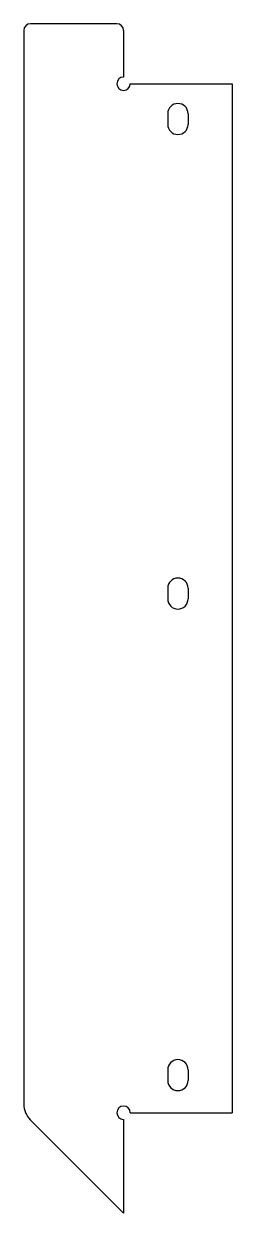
# Model space of a CAD drawing. Extents: x 1 to 95, y 7 to 544.
import ezdxf

# ---------------------------------------------------------------- set-up
doc = ezdxf.new("R2010")
doc.units = 0
doc.layers.get('0').update_dxf_attribs({"linetype": 'CONTINUOUS'})

msp = doc.modelspace()

# ---------------------------------------------------------------- linework, layer by layer
for p, q in [((43.2, 543.74), (4.2, 543.74)), ((1.2, 540.74), (1.2, 56.63)), ((46.2, 540.74), (46.2, 519.74)), ((49.2, 516.74), (95.2, 516.74)), ((95.2, 516.74), (95.2, 52.8)), ((66.1, 503.21), (66.1, 498.41)), ((75.3, 503.21), (75.3, 498.41)), ((66.1, 289.26), (66.1, 284.46)), ((75.3, 289.26), (75.3, 284.46)), ((66.1, 72.14), (66.1, 67.34)), ((75.3, 72.14), (75.3, 67.34)), ((46.2, 7.49), (4.13, 49.56)), ((46.2, 49.8), (46.2, 7.49)), ((49.2, 52.8), (95.2, 52.8))]:
    msp.add_line(p, q)
for centre, radius, start, end in [((4.2, 540.74), 3, 90, 180), ((43.2, 540.74), 3, 0, 90), ((46.2, 516.74), 3, 90, 0), ((70.7, 503.21), 4.6, 0, 180), ((70.7, 498.41), 4.6, 180, 0), ((70.7, 289.26), 4.6, 0, 180), ((70.7, 284.46), 4.6, 180, 0), ((70.7, 72.14), 4.6, 0, 180), ((70.7, 67.34), 4.6, 180, 0), ((11.2, 56.63), 10, 180, 225), ((46.2, 52.8), 3, 0, 270)]:
    msp.add_arc(centre, radius, start, end)

doc.saveas('drawing.dxf')
